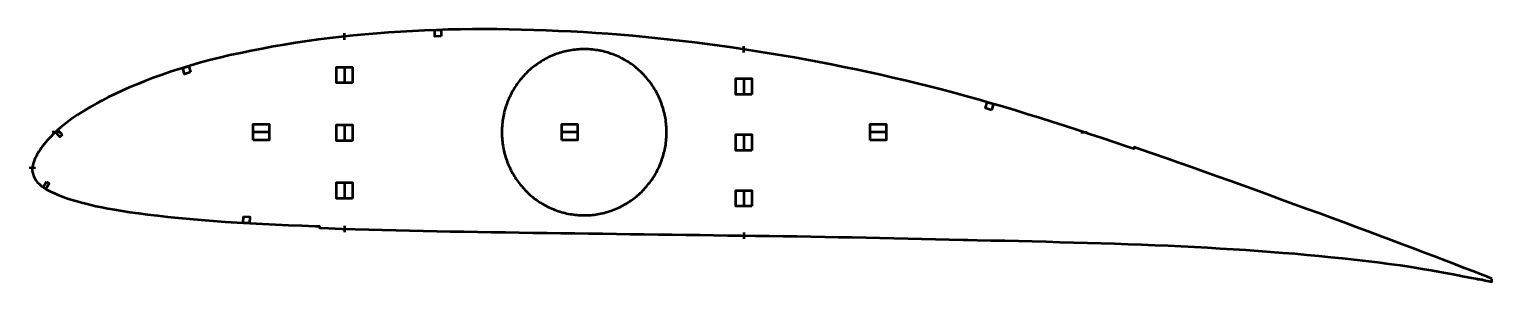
# Model space of a CAD drawing. Header units: metres. Extents: x -3 to 912, y -94 to 64.
import ezdxf

# ---------------------------------------------------------------- set-up
doc = ezdxf.new("R2010")
doc.units = ezdxf.units.M
doc.layers.add('Layer', color=1, linetype='Continuous', lineweight=50)

msp = doc.modelspace()

# ---------------------------------------------------------------- linework, layer by layer
at = {"layer": 'Layer'}
for p, q in [((194.17, 57.93), (194.17, 61.93)), ((344.17, 52), (344.17, 52.5)), ((444.17, 49.89), (444.17, 53.89)), ((194.17, 41.34), (194.17, 30.34)), ((444.17, 34.07), (444.17, 23.07)), ((15.12, 0), (11.12, 0)), ((147.4, 0), (136.4, 0)), ((194.17, 5.2), (194.17, -5.8)), ((292.6, 0), (292.1, 0)), ((340.57, 0), (329.57, 0)), ((395.75, 0), (396.25, 0)), ((444.17, -0.91), (444.17, -11.91)), ((533.74, 0), (522.74, 0)), ((655.02, 0), (659.02, 0)), ((0.76, -22.57), (-3.23, -22.26)), ((194.17, -30.94), (194.17, -41.94)), ((444.17, -35.89), (444.17, -46.89)), ((344.17, -52), (344.17, -52.5)), ((194.17, -58.53), (194.17, -62.53)), ((444.17, -62.71), (444.17, -66.71)), ((837.95, -63.33), (837.77, -63.79)), ((580.31, -67.16), (584.3, -67.47)), ((833.37, -80), (833.3, -80.5)), ((875.38, -77.46), (875.19, -77.92)), ((872.97, -85.74), (872.89, -86.23)), ((892.65, -89.27), (892.58, -89.77)), ((894.08, -84.6), (893.87, -85.06)), ((902.95, -91.99), (906.94, -92.29))]:
    msp.add_line(p, q, dxfattribs=at)
for points in [[(912.29, -91.75), (909.57, -90.64), (905.17, -88.94), (900.42, -87.06), (895.23, -85.04), (889.56, -82.88), (883.47, -80.56), (877.02, -78.08), (870.27, -75.51), (863.33, -72.86), (856.32, -70.22), (849.25, -67.6), (842.08, -64.89), (834.84, -62.14), (827.46, -59.4), (819.97, -56.63), (812.34, -53.84), (804.58, -50.99), (796.69, -48.1), (788.7, -45.19), (780.67, -42.25), (772.6, -39.31), (764.53, -36.37), (756.47, -33.45), (748.41, -30.54), (740.35, -27.64), (732.31, -24.76), (724.29, -21.9), (716.31, -19.08), (708.35, -16.28), (700.39, -13.51), (692.45, -10.77), (688.53, -9.43), (688.19, -10.42), (684.2, -9.06), (676.3, -6.39), (668.42, -3.75), (660.54, -1.15), (652.66, 1.42), (644.78, 3.97), (636.92, 6.48), (629.11, 8.95), (621.36, 11.37), (613.66, 13.73), (605.99, 16.02), (598.34, 18.26), (590.71, 20.44), (583.09, 22.57), (575.48, 24.64), (567.87, 26.66), (560.27, 28.62), (552.67, 30.52), (545.05, 32.36), (537.42, 34.16), (529.77, 35.91), (522.1, 37.6), (514.43, 39.25), (506.74, 40.84), (499.04, 42.38), (491.32, 43.87), (483.57, 45.31), (475.8, 46.71), (468.01, 48.06), (460.22, 49.36), (452.42, 50.62), (444.63, 51.82), (436.84, 52.98), (429.06, 54.08), (421.28, 55.12), (413.51, 56.12), (405.74, 57.06), (397.97, 57.94), (390.21, 58.77), (382.45, 59.54), (374.69, 60.26), (366.93, 60.92), (359.17, 61.52), (351.4, 62.07), (343.63, 62.56), (335.87, 63), (328.11, 63.38), (320.36, 63.71), (312.62, 63.98), (304.89, 64.19), (297.17, 64.34), (289.47, 64.44), (281.81, 64.49), (274.19, 64.47), (266.63, 64.39), (259.11, 64.24), (251.61, 64.01), (244.12, 63.71), (236.63, 63.34), (229.17, 62.91), (221.72, 62.41), (214.3, 61.84), (206.91, 61.21), (199.56, 60.5), (192.24, 59.73), (184.97, 58.89), (177.76, 57.98), (170.59, 57), (163.49, 55.94), (156.45, 54.81), (149.45, 53.6), (142.51, 52.32), (135.65, 50.99), (128.92, 49.6), (122.33, 48.15), (115.87, 46.63), (109.54, 45.03), (103.34, 43.35), (97.26, 41.61), (91.32, 39.79), (85.52, 37.92), (79.88, 35.99), (74.42, 34.01), (69.15, 31.99), (64.07, 29.96), (59.24, 27.92), (54.65, 25.9), (50.32, 23.9), (46.26, 21.91), (42.45, 19.95), (38.89, 18.03), (35.57, 16.15), (32.49, 14.32), (29.62, 12.54), (26.97, 10.82), (24.52, 9.15), (22.25, 7.53), (20.16, 5.95), (18.22, 4.41), (16.42, 2.92), (14.75, 1.47), (13.2, 0.07), (11.76, -1.29), (10.44, -2.61), (9.21, -3.89), (8.07, -5.14), (7.01, -6.36), (6.03, -7.55), (5.13, -8.71), (4.3, -9.84), (3.53, -10.96), (2.81, -12.04), (2.16, -13.07), (1.58, -14.08), (1.05, -15.11), (0.57, -16.12), (0.14, -17.06), (-0.22, -17.98), (-0.52, -18.91), (-0.77, -19.84), (-0.98, -20.73), (-1.14, -21.6), (-1.24, -22.47), (-1.3, -23.28), (-1.3, -24.09), (-1.23, -24.91), (-1.09, -25.74), (-0.88, -26.57), (-0.59, -27.41), (-0.24, -28.23), (0.2, -29.05), (0.71, -29.85), (1.3, -30.64), (1.98, -31.42), (2.72, -32.19), (3.54, -32.95), (4.43, -33.68), (5.39, -34.4), (6.44, -35.1), (7.57, -35.79), (8.79, -36.46), (10.1, -37.13), (11.49, -37.8), (12.99, -38.46), (14.58, -39.14), (16.28, -39.82), (18.09, -40.5), (20.02, -41.19), (22.1, -41.88), (24.35, -42.57), (26.76, -43.27), (29.38, -43.98), (32.2, -44.71), (35.24, -45.46), (38.54, -46.21), (42.12, -46.96), (46.01, -47.71), (50.24, -48.46), (54.84, -49.21), (59.81, -49.97), (65.16, -50.73), (70.88, -51.48), (76.96, -52.2), (83.4, -52.9), (90.17, -53.59), (97.21, -54.26), (104.46, -54.9), (111.84, -55.51), (119.35, -56.06), (127, -56.55), (134.82, -56.99), (142.78, -57.41), (150.85, -57.79), (159.03, -58.15), (167.32, -58.49), (175.68, -58.81), (178.49, -58.91), (178.45, -59.96), (184.05, -60.17), (192.46, -60.47), (200.87, -60.75), (209.3, -60.99), (217.77, -61.22), (226.28, -61.43), (234.81, -61.63), (243.32, -61.83), (251.83, -62), (260.36, -62.14), (268.92, -62.27), (277.53, -62.39), (286.15, -62.52), (294.8, -62.65), (303.45, -62.78), (312.13, -62.9), (320.82, -63.01), (329.52, -63.13), (338.23, -63.25), (346.93, -63.38), (355.64, -63.51), (364.34, -63.63), (373.03, -63.75), (381.74, -63.86), (390.44, -63.98), (399.15, -64.1), (407.85, -64.22), (416.56, -64.35), (425.26, -64.47), (433.96, -64.58), (442.66, -64.69), (451.35, -64.8), (460.03, -64.92), (468.71, -65.04), (477.38, -65.18), (486.05, -65.32), (494.71, -65.46), (503.36, -65.62), (512, -65.78), (520.64, -65.96), (529.3, -66.15), (537.98, -66.35), (546.67, -66.54), (555.36, -66.73), (564.04, -66.91), (572.72, -67.1), (581.4, -67.29), (590.08, -67.5), (598.76, -67.7), (607.42, -67.9), (616.07, -68.1), (624.7, -68.31), (633.31, -68.53), (641.93, -68.77), (650.55, -69.02), (659.16, -69.27), (667.73, -69.51), (676.24, -69.77), (684.69, -70.05), (693.1, -70.36), (701.47, -70.67), (709.76, -71), (717.97, -71.37), (726.13, -71.78), (734.27, -72.24), (742.38, -72.71), (750.42, -73.17), (758.3, -73.63), (766.03, -74.17), (773.73, -74.8), (781.43, -75.43), (789.05, -76.04), (796.57, -76.7), (804.05, -77.45), (811.51, -78.19), (818.9, -78.89), (826.17, -79.64), (833.41, -80.51), (840.69, -81.45), (847.94, -82.38), (855, -83.32), (861.9, -84.39), (868.77, -85.53), (875.5, -86.68), (882.02, -87.81), (888.21, -88.94), (894.07, -90.05), (899.57, -91.09), (904.67, -92.09), (909.38, -93.03), (912.28, -93.64)], [(395.75, 0), (395.74, 1.09), (395.71, 2.18), (395.65, 3.28), (395.57, 4.37), (395.47, 5.45), (395.34, 6.54), (395.19, 7.62), (395.02, 8.7), (394.83, 9.78), (394.62, 10.85), (394.38, 11.91), (394.12, 12.98), (393.84, 14.03), (393.54, 15.08), (393.21, 16.12), (392.86, 17.16), (392.5, 18.19), (392.11, 19.21), (391.7, 20.22), (391.26, 21.22), (390.81, 22.21), (390.34, 23.19), (389.84, 24.17), (389.33, 25.13), (388.8, 26.08), (388.24, 27.02), (387.67, 27.95), (387.08, 28.86), (386.47, 29.77), (385.84, 30.66), (385.19, 31.53), (384.52, 32.39), (383.84, 33.24), (383.14, 34.07), (382.42, 34.89), (381.68, 35.69), (380.93, 36.48), (380.16, 37.25), (379.38, 38.01), (378.58, 38.74), (377.76, 39.46), (376.93, 40.17), (376.09, 40.85), (375.23, 41.52), (374.36, 42.17), (373.47, 42.8), (372.58, 43.41), (371.66, 44), (370.74, 44.57), (369.81, 45.13), (368.86, 45.66), (367.9, 46.17), (366.94, 46.67), (365.96, 47.14), (364.97, 47.59), (363.97, 48.02), (362.97, 48.43), (361.96, 48.82), (360.93, 49.18), (359.91, 49.53), (358.87, 49.85), (357.83, 50.15), (356.78, 50.43), (355.73, 50.68), (354.67, 50.92), (353.6, 51.13), (352.54, 51.32), (351.47, 51.48), (350.39, 51.63), (349.31, 51.75), (348.23, 51.84), (347.15, 51.92), (346.07, 51.97), (344.99, 52), (343.9, 52), (342.82, 51.99), (341.74, 51.95), (340.65, 51.88), (339.57, 51.8), (338.49, 51.69), (337.42, 51.56), (336.35, 51.4), (335.28, 51.22), (334.21, 51.02), (333.15, 50.8), (332.09, 50.56), (331.04, 50.29), (330, 50), (328.96, 49.69), (327.93, 49.36), (326.9, 49), (325.88, 48.62), (324.87, 48.23), (323.87, 47.81), (322.88, 47.37), (321.9, 46.9), (320.93, 46.42), (319.96, 45.92), (319.01, 45.4), (318.07, 44.85), (317.14, 44.29), (316.23, 43.71), (315.32, 43.11), (314.43, 42.49), (313.55, 41.85), (312.69, 41.19), (311.83, 40.51), (311, 39.82), (310.17, 39.11), (309.37, 38.38), (308.57, 37.63), (307.8, 36.87), (307.04, 36.09), (306.29, 35.3), (305.57, 34.49), (304.86, 33.66), (304.16, 32.82), (303.49, 31.96), (302.83, 31.1), (302.19, 30.21), (301.57, 29.32), (300.97, 28.41), (300.39, 27.49), (299.83, 26.55), (299.28, 25.61), (298.76, 24.65), (298.25, 23.68), (297.77, 22.7), (297.31, 21.72), (296.87, 20.72), (296.44, 19.71), (296.04, 18.7), (295.67, 17.67), (295.31, 16.64), (294.97, 15.6), (294.66, 14.56), (294.36, 13.5), (294.09, 12.45), (293.85, 11.38), (293.62, 10.31), (293.42, 9.24), (293.23, 8.16), (293.08, 7.08), (292.94, 6), (292.83, 4.91), (292.74, 3.82), (292.67, 2.73), (292.62, 1.64), (292.6, 0.55), (292.6, -0.55), (292.62, -1.64), (292.67, -2.73), (292.74, -3.82), (292.83, -4.91), (292.94, -6), (293.08, -7.08), (293.23, -8.16), (293.42, -9.24), (293.62, -10.31), (293.85, -11.38), (294.09, -12.45), (294.36, -13.5), (294.66, -14.56), (294.97, -15.6), (295.31, -16.64), (295.67, -17.67), (296.04, -18.7), (296.44, -19.71), (296.87, -20.72), (297.31, -21.72), (297.77, -22.7), (298.25, -23.68), (298.76, -24.65), (299.28, -25.61), (299.83, -26.55), (300.39, -27.49), (300.97, -28.41), (301.57, -29.32), (302.19, -30.21), (302.83, -31.1), (303.49, -31.96), (304.16, -32.82), (304.86, -33.66), (305.57, -34.49), (306.29, -35.3), (307.04, -36.09), (307.8, -36.87), (308.57, -37.63), (309.37, -38.38), (310.17, -39.11), (311, -39.82), (311.83, -40.51), (312.69, -41.19), (313.55, -41.85), (314.43, -42.49), (315.32, -43.11), (316.23, -43.71), (317.14, -44.29), (318.07, -44.85), (319.01, -45.4), (319.96, -45.92), (320.93, -46.42), (321.9, -46.9), (322.88, -47.37), (323.87, -47.81), (324.87, -48.23), (325.88, -48.62), (326.9, -49), (327.93, -49.36), (328.96, -49.69), (330, -50), (331.04, -50.29), (332.09, -50.56), (333.15, -50.8), (334.21, -51.02), (335.28, -51.22), (336.35, -51.4), (337.42, -51.56), (338.49, -51.69), (339.57, -51.8), (340.65, -51.88), (341.74, -51.95), (342.82, -51.99), (343.9, -52), (344.99, -52), (346.07, -51.97), (347.15, -51.92), (348.23, -51.84), (349.31, -51.75), (350.39, -51.63), (351.47, -51.48), (352.54, -51.32), (353.6, -51.13), (354.67, -50.92), (355.73, -50.68), (356.78, -50.43), (357.83, -50.15), (358.87, -49.85), (359.91, -49.53), (360.93, -49.18), (361.96, -48.82), (362.97, -48.43), (363.97, -48.02), (364.97, -47.59), (365.96, -47.14), (366.94, -46.67), (367.9, -46.17), (368.86, -45.66), (369.81, -45.13), (370.74, -44.57), (371.66, -44), (372.58, -43.41), (373.47, -42.8), (374.36, -42.17), (375.23, -41.52), (376.09, -40.85), (376.93, -40.17), (377.76, -39.46), (378.58, -38.74), (379.38, -38.01), (380.16, -37.25), (380.93, -36.48), (381.68, -35.69), (382.42, -34.89), (383.14, -34.07), (383.84, -33.24), (384.52, -32.39), (385.19, -31.53), (385.84, -30.66), (386.47, -29.77), (387.08, -28.86), (387.67, -27.95), (388.24, -27.02), (388.8, -26.08), (389.33, -25.13), (389.84, -24.17), (390.34, -23.19), (390.81, -22.21), (391.26, -21.22), (391.7, -20.22), (392.11, -19.21), (392.5, -18.19), (392.86, -17.16), (393.21, -16.12), (393.54, -15.08), (393.84, -14.03), (394.12, -12.98), (394.38, -11.91), (394.62, -10.85), (394.83, -9.78), (395.02, -8.7), (395.19, -7.62), (395.34, -6.54), (395.47, -5.45), (395.57, -4.37), (395.65, -3.28), (395.71, -2.18), (395.74, -1.09), (395.75, 0)]]:
    msp.add_lwpolyline(points, close=True, dxfattribs=at)
for points in [[(254.73, 60.1), (250.73, 59.98), (250.61, 63.98), (254.61, 64.1), (254.73, 60.1)], [(97.81, 37.59), (93.98, 36.42), (92.81, 40.25), (96.64, 41.42), (97.81, 37.59)], [(199.17, 30.84), (189.17, 30.84), (189.17, 40.84), (199.17, 40.84), (199.17, 30.84)], [(449.17, 23.57), (439.17, 23.57), (439.17, 33.57), (449.17, 33.57), (449.17, 23.57)], [(599.2, 13.84), (595.36, 14.96), (596.49, 18.8), (600.33, 17.68), (599.2, 13.84)], [(17.37, -1.55), (15.88, -2.89), (13.2, 0.07), (14.68, 1.42), (17.37, -1.55)], [(136.9, -5), (136.9, 5), (146.9, 5), (146.9, -5), (136.9, -5)], [(199.17, -5.3), (189.17, -5.3), (189.17, 4.7), (199.17, 4.7), (199.17, -5.3)], [(330.07, -5), (330.07, 5), (340.07, 5), (340.07, -5), (330.07, -5)], [(523.24, -5), (523.24, 5), (533.24, 5), (533.24, -5), (523.24, -5)], [(449.17, -11.41), (439.17, -11.41), (439.17, -1.41), (449.17, -1.41), (449.17, -11.41)], [(7.63, -31.08), (9.29, -32.2), (7.07, -35.52), (5.4, -34.41), (7.63, -31.08)], [(199.17, -41.44), (189.17, -41.44), (189.17, -31.44), (199.17, -31.44), (199.17, -41.44)], [(449.17, -46.39), (439.17, -46.39), (439.17, -36.39), (449.17, -36.39), (449.17, -46.39)], [(130.88, -52.76), (134.88, -52.99), (134.65, -56.98), (130.66, -56.76), (130.88, -52.76)]]:
    msp.add_lwpolyline(points, dxfattribs=at)

doc.saveas('drawing.dxf')
